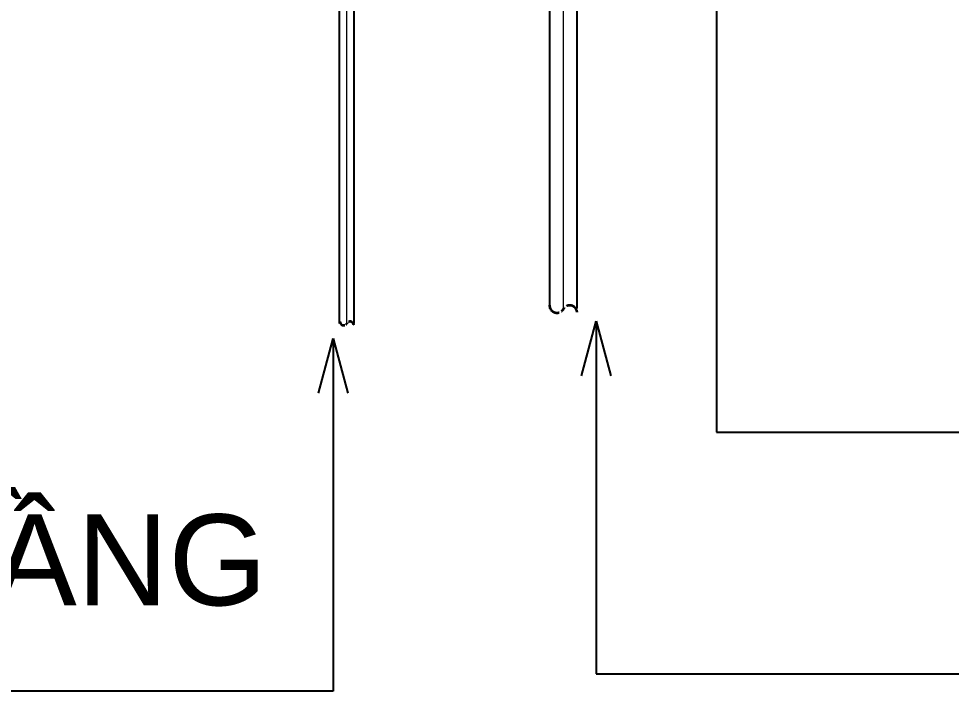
# Model space of a CAD drawing. Header units: millimetres. Extents: x -294625 to 2136527, y -251383 to 128331.
# Drawn here: x 1425127 to 1430258, y -221424 to -217725 of the extents above; entities that cross this region are included whole.
import ezdxf

# ---------------------------------------------------------------- set-up
doc = ezdxf.new("R2010")
doc.units = ezdxf.units.MM
doc.linetypes.add('CONTINOUS', pattern=[0])
doc.linetypes.add('PHANTOM2', pattern=[1.25, 0.625, -0.125, 0.125, -0.125, 0.125, -0.125])
for name, color, linetype, lineweight in [('0-2', 253, 'Continuous', 18), ('00-N-TEXT', 7, 'CONTINOUS', 9), ('ICE-BP', 4, 'Continuous', 25), ('N1.4-TP', 4, 'PHANTOM2', 35), ('N3-NOTE', 11, 'Continuous', 13)]:
    doc.layers.add(name, color=color, linetype=linetype, lineweight=lineweight)
doc.styles.add('P-ARIAL', font='arial.ttf', dxfattribs={"height": 3})
doc.styles.add('P-VNTIMEH', font='vntimeh.shx', dxfattribs={"width": 0.75, "height": 300})
doc.dimstyles.new('N-NOTE', dxfattribs={"dimtxt": 200, "dimasz": 30, "dimexe": 50, "dimexo": 50, "dimgap": 100, "dimtad": 1, "dimdec": 0, "dimdsep": 46, "dimtxsty": 'P-VNTIMEH', "dimblk": 'OPEN30', "dimcen": 0, "dimse1": 1, "dimse2": 1, "dimclrd": 256, "dimclre": 7, "dimclrt": 256, "dimadec": 0, "dimazin": 0, "dimtfac": 1, "dimtdec": 0, "dimtix": 1, "dimtmove": 2, "dimatfit": 3, "dimldrblk": 'OPEN30', "dimfxl": 1, "dimtolj": 1, "dimtzin": 0, "dimarcsym": 0})

# ---------------------------------------------------------------- blocks, each defined once
blk = doc.blocks.new('_Open30')
at = {"color": 0, "linetype": 'ByBlock', "lineweight": -2}
for p, q in [((-1, 0.268), (0, 0)), ((0, 0), (-1, -0.268)), ((0, 0), (-1, 0))]:
    blk.add_line(p, q, dxfattribs=at)
blk = doc.blocks.new('N-MCONG1')
at = {"ltscale": 500}
for centre, start, end in [((75, 144), 95.3589, 240.0076), ((-87, -137), 267.4903, 60.0076)]:
    blk.add_arc(centre, 163, start, end, dxfattribs=at)

msp = doc.modelspace()

# ---------------------------------------------------------------- linework, layer by layer
at = {"layer": '0-2'}
for p, q in [((1426932, -219402, 30.3), (1426932, -217031, 19.9)), ((1428124.1, -219319.7, 16.6), (1428124.1, -217182.5, -2.8))]:
    msp.add_line(p, q, dxfattribs=at)
at = {"layer": 'ICE-BP', "ltscale": 1000}
for p, q in [((1426892, -219402, 30.3), (1426892, -217031, 19.9)), ((1426972, -219402, 30.3), (1426972, -217031, 19.9)), ((1428049.1, -219319.7, 16.6), (1428049.1, -217182.5, -2.8)), ((1428199.1, -219319.7, 16.6), (1428199.1, -217182.6, -2.8))]:
    msp.add_line(p, q, dxfattribs=at)

# ---------------------------------------------------------------- block references
at = {"layer": 'N1.4-TP', "ltscale": 1000, "rotation": 270}
for p, xscale, yscale, zscale in [((1428122.5, -219323.7, 16.6), 0.25, 0.25, 0.25), ((1426932, -219402, 30.3), 0.125, 0.125, 0.125)]:
    msp.add_blockref('N-MCONG1', p, dxfattribs=dict(at, xscale=xscale, yscale=yscale, zscale=zscale))

# ---------------------------------------------------------------- texts
at = {"layer": '00-N-TEXT', "color": 2, "style": 'P-ARIAL'}
msp.add_text('KẾT NỐI MLTN HẠ TẦNG', height=500, dxfattribs=at).set_placement((1418306.8, -220951.1))

# ---------------------------------------------------------------- leaders
at = {"layer": 'N3-NOTE'}
for points in [[(1428966.4, -217264.6), (1428966.4, -219999.9), (1437811.8, -219999.9)], [(1428303.6, -219388.7), (1428303.6, -221328.1), (1439469.2, -221328.1)], [(1426856.7, -219484.7), (1426856.7, -221424.1), (1418659.2, -221424.1)]]:
    msp.add_leader(points, dimstyle='N-NOTE', override={"dimasz": 300, "dimtad": 0}, dxfattribs=at)

doc.saveas('drawing.dxf')
